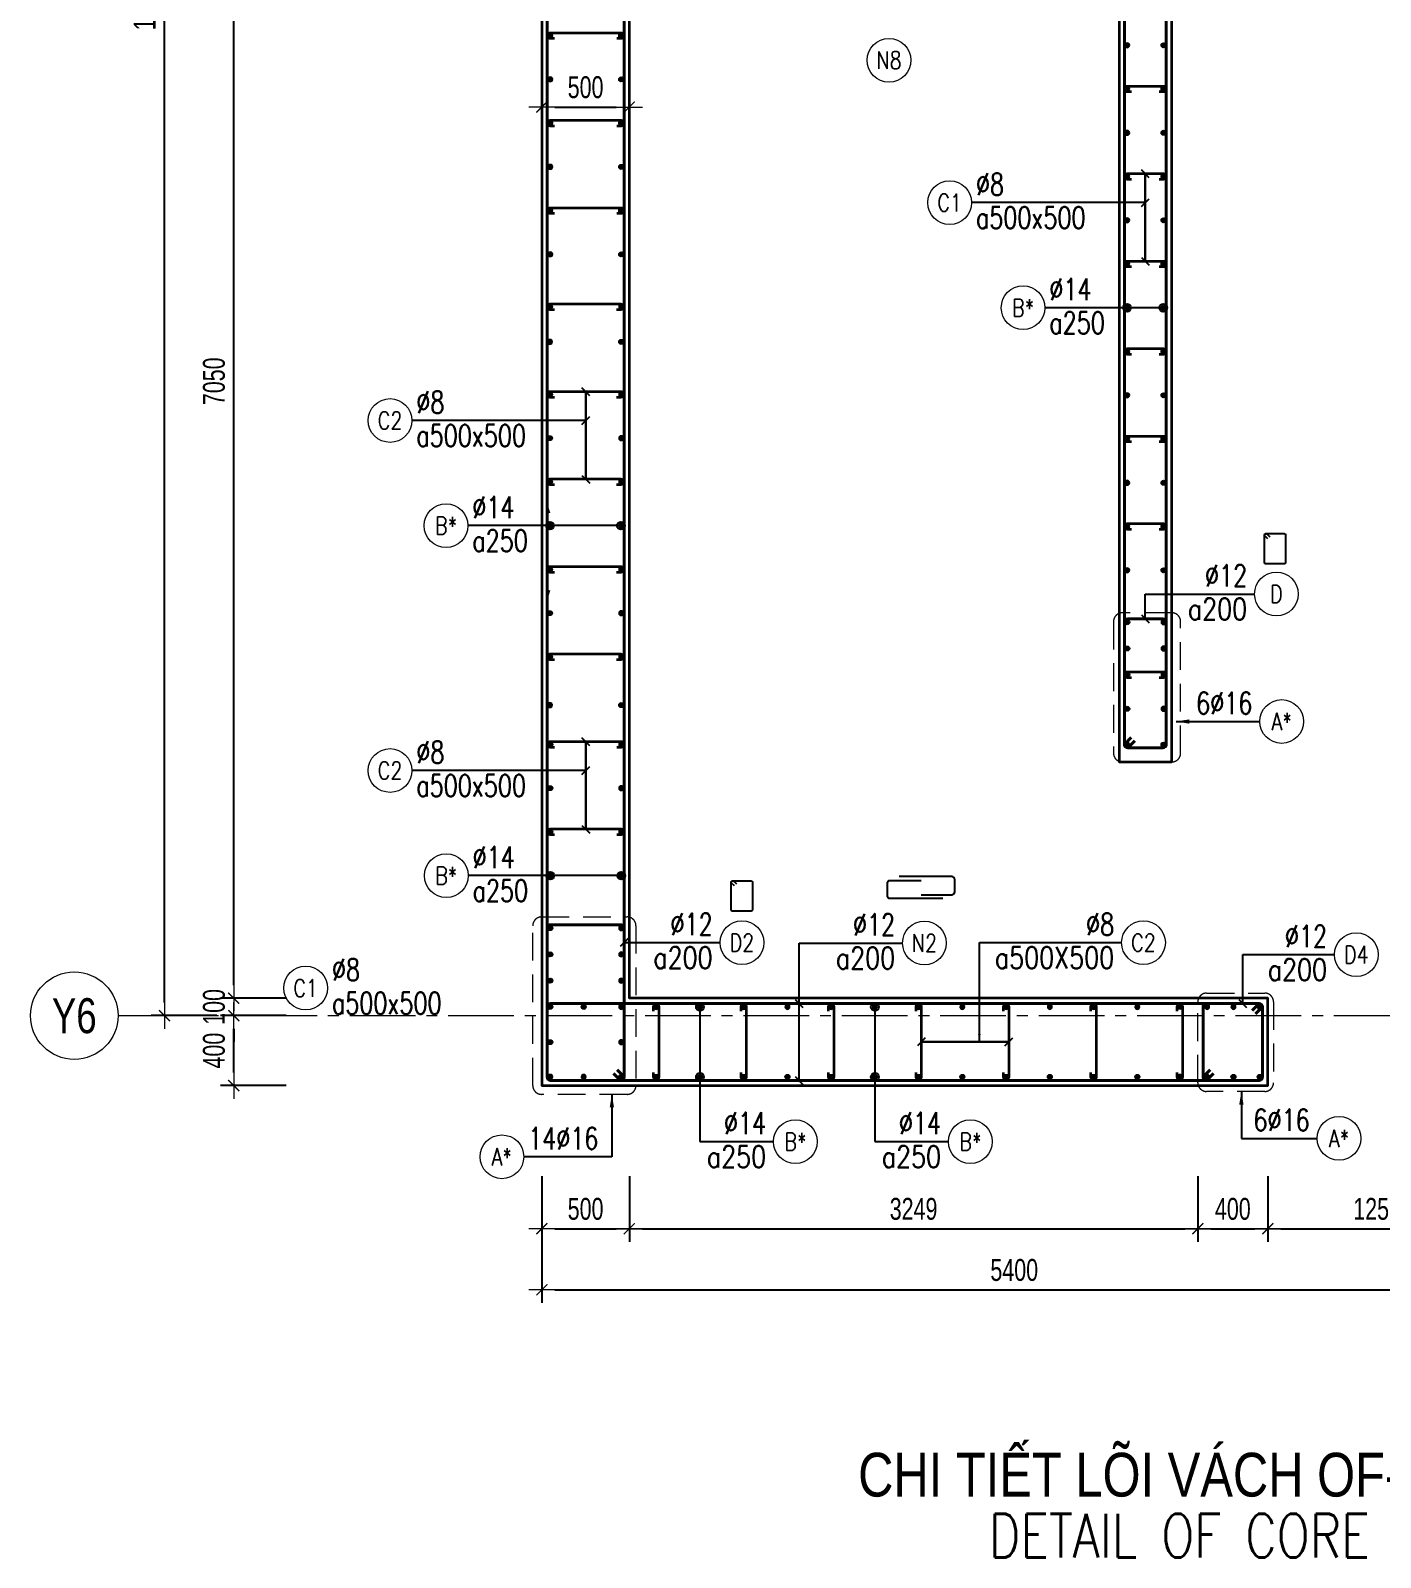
# Model space of a CAD drawing. Header units: millimetres. Extents: x 988833 to 1318015, y -9365 to 47591.
# Drawn here: x 1280808 to 1288524, y 29637 to 38362 of the extents above; entities that cross this region are included whole.
import ezdxf
from ezdxf.enums import TextEntityAlignment as Align

# ---------------------------------------------------------------- set-up
doc = ezdxf.new("R2010")
doc.units = ezdxf.units.MM
doc.header["$MEASUREMENT"] = 0
doc.linetypes.add('HIDDEN2', pattern=[4.7625, 3.175, -1.5875])
doc.linetypes.add('OF_Grid_1$0$CENTER2', pattern=[1.125, 0.75, -0.125, 0.125, -0.125])
doc.layers.get('0').update_dxf_attribs({"lineweight": 20})
doc.layers.get('Defpoints').update_dxf_attribs({"color": 151, "lineweight": 9})
for name, color, linetype, lineweight in [('KC-LEADER', 153, 'Continuous', 18), ('KC-THEP', 6, 'Continuous', 40), ('NDC_S_ANNO', 7, 'Continuous', 20), ('NDC_S_DIM', 1, 'Continuous', 15), ('NDC_S_ENG TITLE', 3, 'Continuous', 20), ('NDC_S_HIDDEN', 8, 'HIDDEN2', 13), ('NDC_S_LEADER', 1, 'Continuous', 15), ('NDC_S_REBAR', 4, 'Continuous', 35), ('NDC_S_STIRRUP', 4, 'Continuous', 40), ('NDC_S_TEXT SYMBOL', 7, 'Continuous', 20), ('NDC_S_VN TEXT', 7, 'Continuous', 20), ('NDC_S_VN TITLE', 6, 'Continuous', 35), ('NDC_S_WALL', 6, 'Continuous', 35), ('OF_Grid_1$0$NDC_S_AXIS', 5, 'OF_Grid_1$0$CENTER2', 13), ('OF_Grid_1$0$NDC_S_SYMBOL', 1, 'Continuous', 15), ('OF_Grid_1$0$NDC_S_TEXT SYMBOL', 7, 'Continuous', 20)]:
    doc.layers.add(name, color=color, linetype=linetype, lineweight=lineweight)
doc.layers.add('Leader', color=6, linetype='Continuous')
doc.layers.add('Ligature', color=1, linetype='Continuous')
doc.styles.add('NDC_ANNO', font='', dxfattribs={"width": 0.8})
doc.styles.add('NDC_DIM', font='', dxfattribs={"width": 0.75})
doc.styles.add('NDC_EN TXT', font='romans.shx', dxfattribs={"width": 0.8})
doc.styles.add('NDC_VIE TXT', font='arial.ttf', dxfattribs={"width": 0.8})
doc.styles.add('OF_Grid_1$0$NDC_ANNO', font='', dxfattribs={"width": 0.8})
doc.styles.get('NDC_ANNO').set_extended_font_data('Dotum')
doc.styles.get('NDC_DIM').set_extended_font_data('Dotum')
doc.styles.get('OF_Grid_1$0$NDC_ANNO').set_extended_font_data('Dotum')
doc.dimstyles.new('NDC_dim_30', dxfattribs={"dimscale": 30, "dimtxt": 2.5, "dimasz": 1.5, "dimexe": 1.5, "dimexo": 2.5, "dimgap": 1, "dimtad": 1, "dimdec": 0, "dimzin": 0, "dimdsep": 46, "dimtxsty": 'NDC_DIM', "dimblk": 'DIMMARK', "dimcen": 0.09, "dimdle": 1.2, "dimclrd": 1, "dimclre": 1, "dimclrt": 3, "dimadec": 0, "dimazin": 0, "dimtfac": 1, "dimtdec": 0, "dimtix": 1, "dimtofl": 0, "dimtmove": 0, "dimatfit": 3, "dimfxl": 6, "dimfxlon": 1, "dimtolj": 1, "dimtzin": 0, "dimarcsym": 0})
doc.dimstyles.new('NDC_dim_50', dxfattribs={"dimscale": 50, "dimtxt": 2.5, "dimasz": 1.5, "dimexe": 1.5, "dimexo": 2.5, "dimgap": 1, "dimtad": 1, "dimdec": 0, "dimzin": 0, "dimdsep": 46, "dimtxsty": 'NDC_DIM', "dimblk": 'DIMMARK', "dimcen": 0.09, "dimdle": 1.2, "dimclrd": 1, "dimclre": 1, "dimclrt": 3, "dimadec": 0, "dimazin": 0, "dimtfac": 1, "dimtdec": 0, "dimtix": 1, "dimtofl": 0, "dimtmove": 0, "dimatfit": 3, "dimfxl": 6, "dimfxlon": 1, "dimtolj": 1, "dimtzin": 0, "dimarcsym": 0})

# ---------------------------------------------------------------- blocks, each defined once
blk = doc.blocks.new('Drawing name_symbol')
at = {"layer": 'NDC_S_ENG TITLE', "style": 'NDC_EN TXT', "width": 0.8}
blk.add_attdef('SECTDET1', text='', height=5, dxfattribs=at).set_placement((0, 1.01), align=Align.CENTER)
at = {"layer": 'NDC_S_TEXT SYMBOL', "lineweight": 25, "style": 'NDC_ANNO', "width": 0.8}
blk.add_attdef('SSCALE', text='', height=2.5, dxfattribs=at).set_placement((0, -4), align=Align.CENTER)
at = {"layer": 'NDC_S_VN TITLE', "style": 'NDC_VIE TXT', "width": 0.8}
blk.add_attdef('SECTDET2', text='', height=5, dxfattribs=at).set_placement((0, 7.97), align=Align.CENTER)
blk = doc.blocks.new('THEP')
at = {"layer": 'KC-LEADER', "color": 6}
blk.add_circle((0, 0), 14, dxfattribs=at)
at = {"layer": 'KC-THEP'}
for p, q in [((-14, 0), (14, 0)), ((9.9, 9.9), (-9.9, -9.9)), ((-9.9, 9.9), (9.9, -9.9)), ((0, 14), (0, -14))]:
    blk.add_line(p, q, dxfattribs=at)
blk = doc.blocks.new('DIMMARK')
at = {"layer": 'NDC_S_DIM', "color": 1}
blk.add_line((-1.5, 0), (1, 0), dxfattribs=at)
at = {"layer": 'NDC_S_DIM', "color": 2, "const_width": 0.1}
blk.add_lwpolyline([(-0.42, -0.42), (0.42, 0.42)], dxfattribs=at)
blk = doc.blocks.new('*U9')
blk.add_circle((2.5, 0), 2.5)
at = {"layer": 'NDC_S_VN TEXT', "color": 3, "style": 'NDC_EN TXT', "width": 0.75}
blk.add_attdef('DK2', text='', height=2.5, dxfattribs=at).set_placement((-0.85, 0.85), align=Align.RIGHT)
at = {"layer": 'NDC_S_VN TEXT', "color": 7, "style": 'NDC_EN TXT', "width": 0.8}
blk.add_attdef('SH3', text='', height=2, dxfattribs=at).set_placement((2.5, 0), align=Align.MIDDLE)
blk = doc.blocks.new('*U10')
blk.add_circle((2.5, 0), 2.5)
at = {"layer": 'NDC_S_VN TEXT', "color": 3, "style": 'NDC_EN TXT'}
for tag, width, p in [('DK2', 0.75, (-0.85, 0.85)), ('KC2', 0.8, (-0.85, -2.97))]:
    blk.add_attdef(tag, text='', height=2.5, dxfattribs=dict(at, width=width)).set_placement(p, align=Align.RIGHT)
at = {"layer": 'NDC_S_VN TEXT', "color": 7, "style": 'NDC_EN TXT', "width": 0.8}
blk.add_attdef('SH3', text='', height=2, dxfattribs=at).set_placement((2.5, 0), align=Align.MIDDLE)
blk = doc.blocks.new('*U13')
blk.add_circle((-2.5, 0), 2.5)
at = {"layer": 'NDC_S_VN TEXT', "color": 3, "style": 'NDC_EN TXT', "width": 0.75}
blk.add_attdef('DK1', (0.5, 0.85), '', height=2.5, dxfattribs=at)
at = {"layer": 'NDC_S_VN TEXT', "color": 7, "style": 'NDC_EN TXT', "width": 0.8}
blk.add_attdef('SH2', text='', height=2, dxfattribs=at).set_placement((-2.5, 0), align=Align.MIDDLE)
blk = doc.blocks.new('*U12')
blk.add_circle((-2.5, 0), 2.5)
at = {"layer": 'NDC_S_VN TEXT', "color": 3, "style": 'NDC_EN TXT', "width": 0.75}
for tag, p in [('DK1', (0.5, 0.85)), ('KC1', (0.5, -2.97))]:
    blk.add_attdef(tag, p, '', height=2.5, dxfattribs=at)
at = {"layer": 'NDC_S_VN TEXT', "color": 7, "style": 'NDC_EN TXT', "width": 0.8}
blk.add_attdef('SH2', text='', height=2, dxfattribs=at).set_placement((-2.5, 0), align=Align.MIDDLE)
blk = doc.blocks.new('A$C72321851')
at = {"layer": 'Ligature'}
for points in [[(-60.9, -129.3), (-60.9, 170.9, -0.414214), (-43.3, 188.5), (25.8, 188.5, -0.414214), (43.4, 170.9), (43.4, -4.3)], [(-39.7, -4.3), (-39.7, -179.5, 0.414214), (-22.1, -197.1), (47, -197.1, 0.414214), (64.6, -179.5), (64.6, 120.7)]]:
    blk.add_lwpolyline(points, format="xyb", dxfattribs=at)
blk = doc.blocks.new('*U11')
blk.add_circle((-2.5, 0), 2.5)
at = {"layer": 'NDC_S_VN TEXT', "color": 3, "style": 'NDC_EN TXT', "width": 0.75}
for tag, p in [('DK1', (0.5, 0.85)), ('KC1', (0.5, -2.97))]:
    blk.add_attdef(tag, p, '', height=2.5, dxfattribs=at)
at = {"layer": 'NDC_S_VN TEXT', "color": 7, "style": 'NDC_EN TXT', "width": 0.8}
blk.add_attdef('SH2', text='', height=2, dxfattribs=at).set_placement((-2.5, 0), align=Align.MIDDLE)
blk = doc.blocks.new('*D1196')
at = {"layer": 'Defpoints', "color": 0, "transparency": 16777216}
for p in [(1284230.9, 37925), (1283730.9, 37733.5), (1284230.9, 37733.5)]:
    blk.add_point(p, dxfattribs=at)
at = {"layer": 'NDC_S_DIM', "color": 1, "lineweight": -2, "transparency": 16777216}
for p, q in [((1283730.9, 37858.5), (1283730.9, 38000)), ((1284230.9, 37858.5), (1284230.9, 38000)), ((1283805.9, 37925), (1284155.9, 37925))]:
    blk.add_line(p, q, dxfattribs=at)
at = {"layer": 'NDC_S_DIM', "color": 1, "lineweight": -2, "transparency": 16777216, "xscale": 75, "yscale": 75, "zscale": 75, "rotation": 180}
blk.add_blockref('DIMMARK', (1283730.9, 37925), dxfattribs=at)
at = {"layer": 'NDC_S_DIM', "color": 1, "lineweight": -2, "transparency": 16777216, "xscale": 75, "yscale": 75, "zscale": 75}
blk.add_blockref('DIMMARK', (1284230.9, 37925), dxfattribs=at)
at = {"layer": 'NDC_S_DIM', "color": 3, "transparency": 16777216, "insert": (1283980.9, 38037.6), "char_height": 125, "attachment_point": 5, "style": 'NDC_DIM'}
blk.add_mtext('\\A1;500', dxfattribs=at)
blk = doc.blocks.new('*D1231')
at = {"layer": 'Defpoints', "color": 0, "transparency": 16777216}
for p in [(1284230.9, 33544.2), (1283730.9, 33344.2), (1284230.9, 31515.5)]:
    blk.add_point(p, dxfattribs=at)
at = {"layer": 'NDC_S_DIM', "color": 1, "lineweight": -2, "transparency": 16777216}
for p, q in [((1283730.9, 31815.5), (1283730.9, 31440.5)), ((1284230.9, 31815.5), (1284230.9, 31440.5)), ((1283805.9, 31515.5), (1284155.9, 31515.5))]:
    blk.add_line(p, q, dxfattribs=at)
at = {"layer": 'NDC_S_DIM', "color": 1, "lineweight": -2, "transparency": 16777216, "xscale": 75, "yscale": 75, "zscale": 75, "rotation": 180}
blk.add_blockref('DIMMARK', (1283730.9, 31515.5), dxfattribs=at)
at = {"layer": 'NDC_S_DIM', "color": 1, "lineweight": -2, "transparency": 16777216, "xscale": 75, "yscale": 75, "zscale": 75}
blk.add_blockref('DIMMARK', (1284230.9, 31515.5), dxfattribs=at)
at = {"layer": 'NDC_S_DIM', "color": 3, "transparency": 16777216, "insert": (1283980.9, 31628.1), "char_height": 125, "attachment_point": 5, "style": 'NDC_DIM'}
blk.add_mtext('\\A1;500', dxfattribs=at)
blk = doc.blocks.new('*D1232')
at = {"layer": 'Defpoints', "color": 0, "transparency": 16777216}
for p in [(1283730.9, 32332.9), (1289130.9, 32332.9), (1289130.9, 31166.3)]:
    blk.add_point(p, dxfattribs=at)
at = {"layer": 'NDC_S_DIM', "color": 1, "lineweight": -2, "transparency": 16777216}
for p, q in [((1283730.9, 31466.3), (1283730.9, 31091.3)), ((1289130.9, 31466.3), (1289130.9, 31091.3)), ((1283805.9, 31166.3), (1289055.9, 31166.3))]:
    blk.add_line(p, q, dxfattribs=at)
at = {"layer": 'NDC_S_DIM', "color": 1, "lineweight": -2, "transparency": 16777216, "xscale": 75, "yscale": 75, "zscale": 75, "rotation": 180}
blk.add_blockref('DIMMARK', (1283730.9, 31166.3), dxfattribs=at)
at = {"layer": 'NDC_S_DIM', "color": 1, "lineweight": -2, "transparency": 16777216, "xscale": 75, "yscale": 75, "zscale": 75}
blk.add_blockref('DIMMARK', (1289130.9, 31166.3), dxfattribs=at)
at = {"layer": 'NDC_S_DIM', "color": 3, "transparency": 16777216, "insert": (1286430.9, 31278.9), "char_height": 125, "attachment_point": 5, "style": 'NDC_DIM'}
blk.add_mtext('\\A1;5400', dxfattribs=at)
blk = doc.blocks.new('*D1233')
at = {"layer": 'Defpoints', "color": 0, "ltscale": 200, "transparency": 16777216}
for p in [(1284230.9, 33544.2), (1287480.1, 32426.9), (1287480.1, 31515.5)]:
    blk.add_point(p, dxfattribs=at)
at = {"layer": 'NDC_S_DIM', "color": 1, "lineweight": -2, "ltscale": 200, "transparency": 16777216}
for p, q in [((1284230.9, 31815.5), (1284230.9, 31440.5)), ((1287480.1, 31815.5), (1287480.1, 31440.5)), ((1284305.9, 31515.5), (1287405.1, 31515.5))]:
    blk.add_line(p, q, dxfattribs=at)
at = {"layer": 'NDC_S_DIM', "color": 1, "lineweight": -2, "ltscale": 200, "transparency": 16777216, "xscale": 75, "yscale": 75, "zscale": 75, "rotation": 180}
blk.add_blockref('DIMMARK', (1284230.9, 31515.5), dxfattribs=at)
at = {"layer": 'NDC_S_DIM', "color": 1, "lineweight": -2, "ltscale": 200, "transparency": 16777216, "xscale": 75, "yscale": 75, "zscale": 75}
blk.add_blockref('DIMMARK', (1287480.1, 31515.5), dxfattribs=at)
at = {"layer": 'NDC_S_DIM', "color": 3, "ltscale": 200, "transparency": 16777216, "insert": (1285855.5, 31628.1), "char_height": 125, "attachment_point": 5, "style": 'NDC_DIM'}
blk.add_mtext('\\A1;3249', dxfattribs=at)
blk = doc.blocks.new('*D1234')
at = {"layer": 'Defpoints', "color": 0, "ltscale": 200, "transparency": 16777216}
for p in [(1287480.1, 32426.9), (1287880.1, 32332.9), (1287880.1, 31515.5)]:
    blk.add_point(p, dxfattribs=at)
at = {"layer": 'NDC_S_DIM', "color": 1, "lineweight": -2, "ltscale": 200, "transparency": 16777216}
for p, q in [((1287480.1, 31815.5), (1287480.1, 31440.5)), ((1287880.1, 31815.5), (1287880.1, 31440.5)), ((1287555.1, 31515.5), (1287805.1, 31515.5))]:
    blk.add_line(p, q, dxfattribs=at)
at = {"layer": 'NDC_S_DIM', "color": 1, "lineweight": -2, "ltscale": 200, "transparency": 16777216, "xscale": 75, "yscale": 75, "zscale": 75, "rotation": 180}
blk.add_blockref('DIMMARK', (1287480.1, 31515.5), dxfattribs=at)
at = {"layer": 'NDC_S_DIM', "color": 1, "lineweight": -2, "ltscale": 200, "transparency": 16777216, "xscale": 75, "yscale": 75, "zscale": 75}
blk.add_blockref('DIMMARK', (1287880.1, 31515.5), dxfattribs=at)
at = {"layer": 'NDC_S_DIM', "color": 3, "ltscale": 200, "transparency": 16777216, "insert": (1287680.1, 31628.1), "char_height": 125, "attachment_point": 5, "style": 'NDC_DIM'}
blk.add_mtext('\\A1;400', dxfattribs=at)
blk = doc.blocks.new('*D1235')
at = {"layer": 'Defpoints', "color": 0, "ltscale": 200, "transparency": 16777216}
for p in [(1287880.1, 32332.9), (1289129.9, 32332.9), (1289129.9, 31515.5)]:
    blk.add_point(p, dxfattribs=at)
at = {"layer": 'NDC_S_DIM', "color": 1, "lineweight": -2, "ltscale": 200, "transparency": 16777216}
for p, q in [((1287880.1, 31815.5), (1287880.1, 31440.5)), ((1289129.9, 31815.5), (1289129.9, 31440.5)), ((1287955.1, 31515.5), (1289054.9, 31515.5))]:
    blk.add_line(p, q, dxfattribs=at)
at = {"layer": 'NDC_S_DIM', "color": 1, "lineweight": -2, "ltscale": 200, "transparency": 16777216, "xscale": 75, "yscale": 75, "zscale": 75, "rotation": 180}
blk.add_blockref('DIMMARK', (1287880.1, 31515.5), dxfattribs=at)
at = {"layer": 'NDC_S_DIM', "color": 1, "lineweight": -2, "ltscale": 200, "transparency": 16777216, "xscale": 75, "yscale": 75, "zscale": 75}
blk.add_blockref('DIMMARK', (1289129.9, 31515.5), dxfattribs=at)
at = {"layer": 'NDC_S_DIM', "color": 3, "ltscale": 200, "transparency": 16777216, "insert": (1288505, 31628.1), "char_height": 125, "attachment_point": 5, "style": 'NDC_DIM'}
blk.add_mtext('\\A1;1250', dxfattribs=at)
blk = doc.blocks.new('*U55')
at = {"layer": 'OF_Grid_1$0$NDC_S_SYMBOL'}
blk.add_line((5, 0), (9, 0), dxfattribs=at)
blk.add_circle((0, 0), 5, dxfattribs=at)
at = {"layer": 'OF_Grid_1$0$NDC_S_TEXT SYMBOL', "color": 7, "style": 'OF_Grid_1$0$NDC_ANNO', "width": 0.8}
blk.add_attdef('GRID', text='', height=4, rotation=270, dxfattribs=at).set_placement((0, 0), align=Align.MIDDLE)
blk = doc.blocks.new('*D1207')
at = {"layer": 'Defpoints', "color": 0, "ltscale": 200, "transparency": 16777216}
for p in [(1281573.6, 44332.9), (1283974.4, 44332.9), (1283974.5, 32733.2)]:
    blk.add_point(p, dxfattribs=at)
at = {"layer": 'NDC_S_DIM', "color": 1, "lineweight": -2, "ltscale": 200, "transparency": 16777216}
for p, q in [((1281873.6, 44332.9), (1281498.6, 44332.9)), ((1281573.6, 32808.2), (1281573.6, 44257.9)), ((1281873.6, 32733.2), (1281498.6, 32733.2))]:
    blk.add_line(p, q, dxfattribs=at)
at = {"layer": 'NDC_S_DIM', "color": 1, "lineweight": -2, "ltscale": 200, "transparency": 16777216, "xscale": 75, "yscale": 75, "zscale": 75}
for p, rotation in [((1281573.6, 44332.9), 90), ((1281573.6, 32733.2), 270)]:
    blk.add_blockref('DIMMARK', p, dxfattribs=dict(at, rotation=rotation))
at = {"layer": 'NDC_S_DIM', "color": 3, "ltscale": 200, "transparency": 16777216, "insert": (1281461, 38533.1), "char_height": 125, "attachment_point": 5, "rotation": 90, "style": 'NDC_DIM'}
blk.add_mtext('\\A1;11600', dxfattribs=at)
blk = doc.blocks.new('*D1239')
at = {"layer": 'Defpoints', "color": 0, "ltscale": 200, "transparency": 16777216}
for p in [(1281969.8, 32732.9), (1283730.9, 32732.9), (1283728.9, 32333.3)]:
    blk.add_point(p, dxfattribs=at)
at = {"layer": 'NDC_S_DIM', "color": 1, "lineweight": -2, "ltscale": 200, "transparency": 16777216}
for p, q in [((1282269.8, 32732.9), (1281894.8, 32732.9)), ((1281969.8, 32408.3), (1281969.8, 32657.9)), ((1282269.8, 32333.3), (1281894.8, 32333.3))]:
    blk.add_line(p, q, dxfattribs=at)
at = {"layer": 'NDC_S_DIM', "color": 1, "lineweight": -2, "ltscale": 200, "transparency": 16777216, "xscale": 75, "yscale": 75, "zscale": 75}
for p, rotation in [((1281969.8, 32732.9), 90), ((1281969.8, 32333.3), 270)]:
    blk.add_blockref('DIMMARK', p, dxfattribs=dict(at, rotation=rotation))
at = {"layer": 'NDC_S_DIM', "color": 3, "ltscale": 200, "transparency": 16777216, "insert": (1281857.2, 32533.1), "char_height": 125, "attachment_point": 5, "rotation": 90, "style": 'NDC_DIM'}
blk.add_mtext('\\A1;400', dxfattribs=at)
blk = doc.blocks.new('*D1240')
at = {"layer": 'Defpoints', "color": 0, "ltscale": 200, "transparency": 16777216}
for p in [(1281969.8, 39882.9), (1284230.9, 39882.9), (1284230.9, 32832.9)]:
    blk.add_point(p, dxfattribs=at)
at = {"layer": 'NDC_S_DIM', "color": 1, "lineweight": -2, "ltscale": 200, "transparency": 16777216}
for p, q in [((1282269.8, 39882.9), (1281894.8, 39882.9)), ((1281969.8, 32907.9), (1281969.8, 39807.9)), ((1282269.8, 32832.9), (1281894.8, 32832.9))]:
    blk.add_line(p, q, dxfattribs=at)
at = {"layer": 'NDC_S_DIM', "color": 1, "lineweight": -2, "ltscale": 200, "transparency": 16777216, "xscale": 75, "yscale": 75, "zscale": 75}
for p, rotation in [((1281969.8, 39882.9), 90), ((1281969.8, 32832.9), 270)]:
    blk.add_blockref('DIMMARK', p, dxfattribs=dict(at, rotation=rotation))
at = {"layer": 'NDC_S_DIM', "color": 3, "ltscale": 200, "transparency": 16777216, "insert": (1281857.2, 36357.9), "char_height": 125, "attachment_point": 5, "rotation": 90, "style": 'NDC_DIM'}
blk.add_mtext('\\A1;7050', dxfattribs=at)
blk = doc.blocks.new('*D1245')
at = {"layer": 'Defpoints', "color": 0, "ltscale": 200, "transparency": 16777216}
for p in [(1284230.9, 32832.9), (1281969.8, 32732.9), (1284268.9, 32732.9)]:
    blk.add_point(p, dxfattribs=at)
at = {"layer": 'NDC_S_DIM', "color": 1, "lineweight": -2, "ltscale": 200, "transparency": 16777216}
for p, q in [((1281969.8, 32907.9), (1281969.8, 32982.9)), ((1282269.8, 32832.9), (1281894.8, 32832.9)), ((1282269.8, 32732.9), (1281894.8, 32732.9)), ((1281969.8, 32657.9), (1281969.8, 32582.9))]:
    blk.add_line(p, q, dxfattribs=at)
at = {"layer": 'NDC_S_DIM', "color": 1, "lineweight": -2, "ltscale": 200, "transparency": 16777216, "xscale": 75, "yscale": 75, "zscale": 75}
for p, rotation in [((1281969.8, 32832.9), 270), ((1281969.8, 32732.9), 90)]:
    blk.add_blockref('DIMMARK', p, dxfattribs=dict(at, rotation=rotation))
at = {"layer": 'NDC_S_DIM', "color": 3, "ltscale": 200, "transparency": 16777216, "insert": (1281857.2, 32782.9), "char_height": 125, "attachment_point": 5, "rotation": 90, "style": 'NDC_DIM'}
blk.add_mtext('\\A1;100', dxfattribs=at)

msp = doc.modelspace()

# ---------------------------------------------------------------- linework, layer by layer
msp.add_circle((1285715.1, 38192.4), 125)
at = {"layer": 'Ligature'}
for points in [[(1287879.5, 35457.8), (1287863.6, 35473.8, -0.668179), (1287869.4, 35487.7), (1287974, 35487.7, -0.414214), (1287982.1, 35479.6), (1287982.1, 35322.5, -0.414214), (1287974, 35314.3), (1287869.4, 35314.3, -0.414214), (1287861.2, 35322.5), (1287861.2, 35479.6, -0.668179), (1287875.1, 35485.3), (1287891.1, 35469.4)], [(1284831.7, 33473.8), (1284815.7, 33489.8, -0.668179), (1284821.5, 33503.7), (1284926.1, 33503.7, -0.414214), (1284934.3, 33495.5), (1284934.3, 33338.4, -0.414214), (1284926.1, 33330.3), (1284821.5, 33330.3, -0.414214), (1284813.3, 33338.4), (1284813.3, 33495.5, -0.668179), (1284827.2, 33501.3), (1284843.2, 33485.3)]]:
    msp.add_lwpolyline(points, format="xyb", dxfattribs=at)
at = {"layer": 'NDC_S_HIDDEN', "ltscale": 50}
for points in [[(1287048.3, 34182.9), (1287331.8, 34182.9, 0.414214), (1287381.8, 34232.9), (1287381.8, 34984.7, 0.414214), (1287331.8, 35034.7), (1287048.3, 35034.7, 0.414214), (1286998.3, 34984.7), (1286998.3, 34232.9, 0.414214)], [(1283728.9, 33296.9), (1284218.9, 33296.9, -0.414214), (1284268.9, 33246.9), (1284268.9, 32333.3, -0.414214), (1284218.9, 32283.3), (1283728.9, 32283.3, -0.414214), (1283678.9, 32333.3), (1283678.9, 33246.9, -0.414214)], [(1287530.1, 32861.5), (1287863, 32861.5, -0.414214), (1287913, 32811.5), (1287913, 32349.8, -0.414214), (1287863, 32299.8), (1287530.1, 32299.8, -0.414214), (1287480.1, 32349.8), (1287480.1, 32811.5, -0.414214)]]:
    msp.add_lwpolyline(points, format="xyb", close=True, dxfattribs=at)
at = {"layer": 'NDC_S_REBAR'}
for points in [[(1284159.5, 38317.9), (1284184.5, 38317.9, 1), (1284184.5, 38347.9), (1283779, 38347.9, 1), (1283779, 38317.9), (1283804, 38317.9)], [(1287258.7, 38013), (1287283.7, 38013, 1), (1287283.7, 38043), (1287076.6, 38043, 1), (1287076.6, 38013), (1287101.6, 38013)], [(1284159.5, 37817.9), (1284184.5, 37817.9, 1), (1284184.5, 37847.9), (1283779, 37847.9, 1), (1283779, 37817.9), (1283804, 37817.9)], [(1287258.7, 37513), (1287283.7, 37513, 1), (1287283.7, 37543), (1287076.6, 37543, 1), (1287076.6, 37513), (1287101.6, 37513)], [(1284159.5, 37317.9), (1284184.5, 37317.9, 1), (1284184.5, 37347.9), (1283779, 37347.9, 1), (1283779, 37317.9), (1283804, 37317.9)], [(1287258.7, 37013), (1287283.7, 37013, 1), (1287283.7, 37043), (1287076.6, 37043, 1), (1287076.6, 37013), (1287101.6, 37013)], [(1284157.9, 36767.9), (1284182.9, 36767.9, 1), (1284182.9, 36797.9), (1283777.4, 36797.9, 1), (1283777.4, 36767.9), (1283802.4, 36767.9)], [(1287258.7, 36513), (1287283.7, 36513, 1), (1287283.7, 36543), (1287076.6, 36543, 1), (1287076.6, 36513), (1287101.6, 36513)], [(1284157.9, 36267.9), (1284182.9, 36267.9, 1), (1284182.9, 36297.9), (1283777.4, 36297.9, 1), (1283777.4, 36267.9), (1283802.4, 36267.9)], [(1287258.7, 36013), (1287283.7, 36013, 1), (1287283.7, 36043), (1287076.6, 36043, 1), (1287076.6, 36013), (1287101.6, 36013)], [(1284157.9, 35767.9), (1284182.9, 35767.9, 1), (1284182.9, 35797.9), (1283777.4, 35797.9, 1), (1283777.4, 35767.9), (1283802.4, 35767.9)], [(1287258.7, 35513), (1287283.7, 35513, 1), (1287283.7, 35543), (1287076.6, 35543, 1), (1287076.6, 35513), (1287101.6, 35513)], [(1284157.9, 35267.9), (1284182.9, 35267.9, 1), (1284182.9, 35297.9), (1283777.4, 35297.9, 1), (1283777.4, 35267.9), (1283802.4, 35267.9)], [(1284157.9, 34767.9), (1284182.9, 34767.9, 1), (1284182.9, 34797.9), (1283777.4, 34797.9, 1), (1283777.4, 34767.9), (1283802.4, 34767.9)], [(1287258.7, 34666.1), (1287283.7, 34666.1, 1), (1287283.7, 34696.1), (1287076.6, 34696.1, 1), (1287076.6, 34666.1), (1287101.6, 34666.1)], [(1284159.5, 34267.9), (1284184.5, 34267.9, 1), (1284184.5, 34297.9), (1283779, 34297.9, 1), (1283779, 34267.9), (1283804, 34267.9)], [(1284159.5, 33767.9), (1284184.5, 33767.9, 1), (1284184.5, 33797.9), (1283779, 33797.9, 1), (1283779, 33767.9), (1283804, 33767.9)], [(1284369.5, 32757.9), (1284369.5, 32782.9, -1), (1284399.5, 32782.9), (1284399.5, 32382.9, -1), (1284369.5, 32382.9), (1284369.5, 32407.9)], [(1284869.5, 32757.9), (1284869.5, 32782.9, -1), (1284899.5, 32782.9), (1284899.5, 32382.9, -1), (1284869.5, 32382.9), (1284869.5, 32407.9)], [(1285369.5, 32757.9), (1285369.5, 32782.9, -1), (1285399.5, 32782.9), (1285399.5, 32382.9, -1), (1285369.5, 32382.9), (1285369.5, 32407.9)], [(1285869.5, 32757.9), (1285869.5, 32782.9, -1), (1285899.5, 32782.9), (1285899.5, 32382.9, -1), (1285869.5, 32382.9), (1285869.5, 32407.9)], [(1286369.5, 32757.9), (1286369.5, 32782.9, -1), (1286399.5, 32782.9), (1286399.5, 32382.9, -1), (1286369.5, 32382.9), (1286369.5, 32407.9)], [(1286869.5, 32757.9), (1286869.5, 32782.9, -1), (1286899.5, 32782.9), (1286899.5, 32382.9, -1), (1286869.5, 32382.9), (1286869.5, 32407.9)], [(1287362.4, 32757.9), (1287362.4, 32782.9, -1), (1287392.4, 32782.9), (1287392.4, 32382.9, -1), (1287362.4, 32382.9), (1287362.4, 32407.9)]]:
    msp.add_lwpolyline(points, format="xyb", dxfattribs=at)
at = {"layer": 'NDC_S_STIRRUP'}
for points in [[(1283770.9, 35164.3), (1283760.9, 35134.3), (1283760.9, 44682.9, -0.414214), (1283780.9, 44702.9), (1284180.9, 44702.9, -0.414214), (1284200.9, 44682.9), (1284200.9, 41433.6), (1284200.9, 41433.6)], [(1287100.1, 34322.9), (1287060.1, 34282.9, 0.414214), (1287080.1, 34262.9), (1287280.1, 34262.9, 0.414214), (1287300.1, 34282.9), (1287300.1, 44682.9, 0.414214), (1287280.1, 44702.9), (1287080.1, 44702.9, 0.414214), (1287060.1, 44682.9), (1287060.1, 34282.9, 0.414214), (1287080.1, 34262.9), (1287120.1, 34302.9)], [(1284200.9, 41932.9), (1284200.9, 41932.9), (1284200.9, 32382.9, -0.414214), (1284180.9, 32362.9), (1283780.9, 32362.9, -0.414214), (1283760.9, 32382.9), (1283760.9, 35633.6), (1283770.9, 35603.6)], [(1287100.1, 34322.9), (1287060.1, 34282.9, 0.414214), (1287080.1, 34262.9), (1287280.1, 34262.9, 0.414214), (1287300.1, 34282.9), (1287300.1, 34980.4, 0.414214), (1287280.1, 35000.4), (1287080.1, 35000.4, 0.414214), (1287060.1, 34980.4), (1287060.1, 34282.9, 0.414214), (1287080.1, 34262.9), (1287120.1, 34302.9)], [(1284160.9, 32422.9), (1284200.9, 32382.9, -0.414214), (1284180.9, 32362.9), (1283780.9, 32362.9, -0.414214), (1283760.9, 32382.9), (1283760.9, 33232.8, -0.414214), (1283780.9, 33252.8), (1284180.9, 33252.8, -0.414214), (1284200.9, 33232.8), (1284200.9, 32382.9, -0.414214), (1284180.9, 32362.9), (1284140.9, 32402.9)], [(1287790.1, 32762.9), (1287830.1, 32802.9, -0.414214), (1287850.1, 32782.9), (1287850.1, 32382.9, -0.414214), (1287830.1, 32362.9), (1283780.9, 32362.9, -0.414214), (1283760.9, 32382.9), (1283760.9, 32782.9, -0.414214), (1283780.9, 32802.9), (1287830.1, 32802.9, -0.414214), (1287850.1, 32782.9), (1287810.1, 32742.9)], [(1287550.1, 32422.9), (1287510.1, 32382.9, 0.414214), (1287530.1, 32362.9), (1287830.1, 32362.9, 0.414214), (1287850.1, 32382.9), (1287850.1, 32782.9, 0.414214), (1287830.1, 32802.9), (1287530.1, 32802.9, 0.414214), (1287510.1, 32782.9), (1287510.1, 32382.9, 0.414214), (1287530.1, 32362.9), (1287570.1, 32402.9)]]:
    msp.add_lwpolyline(points, format="xyb", dxfattribs=at)
at = {"layer": 'NDC_S_WALL', "ltscale": 200}
for points in [[(1283730.9, 44732.9), (1283730.9, 32332.9), (1287880.9, 32332.9), (1287880.9, 32332.9), (1287880.9, 32832.9), (1287880.9, 32832.9), (1284230.9, 32832.9), (1284230.9, 39882.9)], [(1287030.9, 39882.9), (1287030.9, 34182.9), (1287030.9, 34182.9), (1287330.9, 34182.9), (1287330.9, 44232.9)]]:
    msp.add_lwpolyline(points, dxfattribs=at)
at = {"layer": 'OF_Grid_1$0$NDC_S_AXIS', "ltscale": 500}
msp.add_line((1281508.3, 32732.9), (1297659, 32732.9), dxfattribs=at)

# ---------------------------------------------------------------- block references
at = {"layer": 'KC-THEP', "xscale": -1}
for p, rotation in [((1283779, 38332.9), 350.3314355636192), ((1287076.6, 38278), 350.3314355636191), ((1283779, 38082.9), 350.3314355636192), ((1287076.6, 38028), 350.3314355636191), ((1283779, 37832.9), 350.3314355636192), ((1287076.6, 37778), 350.3314355636191), ((1283779, 37582.9), 350.3314355636192), ((1287076.6, 37528), 350.3314355636191), ((1283779, 37332.9), 350.3314355636192), ((1287076.6, 37278), 350.3314355636191), ((1283779, 37082.9), 350.3314355636192), ((1287076.6, 37028), 350.3314355636191), ((1284184.5, 36782.9), 170.331435563619), ((1287076.6, 36778), 350.3314355636191), ((1283777.4, 36582.9), 350.3314355636191), ((1287076.6, 36528), 350.3314355636191), ((1284184.5, 36282.9), 170.331435563619), ((1287076.6, 36278), 350.3314355636191), ((1284184.5, 36032.9), 170.331435563619), ((1287076.6, 36028), 350.3314355636191), ((1284184.5, 35782.9), 170.331435563619), ((1287076.6, 35778), 350.3314355636191), ((1284184.5, 35532.9), 170.331435563619), ((1287076.6, 35528), 350.3314355636191), ((1284184.5, 35282.9), 170.331435563619), ((1287076.6, 35278), 350.3314355636191), ((1284184.5, 35032.9), 170.331435563619), ((1287283.7, 34981.1), 170.331435563619), ((1287283.7, 34831.1), 170.331435563619), ((1284184.5, 34782.9), 170.331435563619), ((1287283.7, 34681.1), 170.331435563619), ((1283777.4, 34507.5), 350.3314355636191), ((1287283.7, 34486.5), 170.331435563619), ((1284184.5, 34282.9), 170.331435563619), ((1287076.6, 34281.1), 350.3314355636191), ((1284184.5, 34032.9), 170.331435563619), ((1284184.5, 33782.9), 170.331435563619), ((1284184.5, 33532.9), 170.331435563619), ((1284184.5, 33232.9), 170.331435563619), ((1284184.5, 33082.9), 170.331435563619), ((1284184.5, 32932.9), 170.331435563619), ((1284184.5, 32782.9), 170.331435563619), ((1284384.5, 32782.9), 170.331435563619), ((1284634.5, 32782.9), 170.331435563619), ((1284884.5, 32782.9), 170.331435563619), ((1285134.5, 32782.9), 170.331435563619), ((1285384.5, 32782.9), 170.331435563619), ((1285634.5, 32782.9), 170.331435563619), ((1285884.5, 32782.9), 170.331435563619), ((1286134.5, 32782.9), 170.331435563619), ((1286384.5, 32782.9), 170.331435563619), ((1286634.5, 32782.9), 170.331435563619), ((1286884.5, 32782.9), 170.331435563619), ((1287134.5, 32782.9), 170.331435563619), ((1287533.7, 32782.9), 170.331435563619), ((1287683.7, 32782.9), 170.331435563619), ((1287833.7, 32782.9), 170.331435563619), ((1284184.5, 32581.2), 170.331435563619), ((1283779, 32382.9), 350.3314355636191), ((1283970.2, 32382.9), 350.3314355636191), ((1287377.4, 32382.9), 350.3314355636191)]:
    msp.add_blockref('THEP', p, dxfattribs=dict(at, rotation=rotation))
at = {"layer": 'KC-THEP'}
for p, rotation in [((1284184.5, 38332.9), 9.668564436380926), ((1287283.7, 38278), 9.668564436380926), ((1284184.5, 38082.9), 9.668564436380926), ((1287283.7, 38028), 9.668564436380926), ((1284184.5, 37832.9), 9.668564436380926), ((1287283.7, 37778), 9.668564436380926), ((1284184.5, 37582.9), 9.668564436380926), ((1287283.7, 37528), 9.668564436380926), ((1284184.5, 37332.9), 9.668564436380926), ((1287283.7, 37278), 9.668564436380926), ((1284184.5, 37082.9), 9.668564436380926), ((1287283.7, 37028), 9.668564436380926), ((1283777.4, 36782.9), 189.6685644363809), ((1287283.7, 36778), 9.668564436380926), ((1284184.5, 36582.9), 9.668564436380926), ((1287283.7, 36528), 9.668564436380926), ((1283777.4, 36282.9), 189.6685644363809), ((1287283.7, 36278), 9.668564436380926), ((1283777.4, 36032.9), 189.6685644363809), ((1287283.7, 36028), 9.668564436380926), ((1283777.4, 35782.9), 189.6685644363809), ((1287283.7, 35778), 9.668564436380926), ((1283777.4, 35532.9), 189.6685644363809), ((1287283.7, 35528), 9.668564436380926), ((1283777.4, 35282.9), 189.6685644363809), ((1287283.7, 35278), 9.668564436380926), ((1283777.4, 35032.9), 189.6685644363809), ((1287076.6, 34981.1), 189.6685644363809), ((1287076.6, 34831.1), 189.6685644363809), ((1283777.4, 34782.9), 189.6685644363809), ((1287076.6, 34681.1), 189.6685644363809), ((1284184.5, 34507.5), 9.668564436380926), ((1287076.6, 34486.5), 189.6685644363809), ((1283779, 34282.9), 189.6685644363809), ((1287283.7, 34281.1), 9.668564436380946), ((1283779, 34032.9), 189.6685644363809), ((1283779, 33782.9), 189.6685644363809), ((1283779, 33532.9), 189.6685644363809), ((1283779, 33232.9), 189.6685644363807), ((1283779, 33082.9), 189.6685644363809), ((1283779, 32932.9), 189.6685644363809), ((1283779, 32782.9), 189.6685644363809), ((1283970.2, 32782.9), 189.6685644363809), ((1287377.4, 32782.9), 189.6685644363809), ((1283779, 32581.2), 189.6685644363809), ((1284184.5, 32382.9), 9.668564436380946), ((1284384.5, 32382.9), 9.668564436380946), ((1284634.5, 32382.9), 9.668564436380946), ((1284884.5, 32382.9), 9.668564436380946), ((1285134.5, 32382.9), 9.668564436380946), ((1285384.5, 32382.9), 9.668564436380946), ((1285634.5, 32382.9), 9.668564436380946), ((1285884.5, 32382.9), 9.668564436380946), ((1286134.5, 32382.9), 9.668564436380946), ((1286384.5, 32382.9), 9.668564436380946), ((1286634.5, 32382.9), 9.668564436380946), ((1286884.5, 32382.9), 9.668564436380946), ((1287134.5, 32382.9), 9.668564436380946), ((1287533.7, 32382.9), 9.668564436380946), ((1287683.7, 32382.9), 9.668564436380946), ((1287833.7, 32382.9), 9.668564436380946)]:
    msp.add_blockref('THEP', p, dxfattribs=dict(at, rotation=rotation))
at = {"layer": 'Leader', "rotation": 89.99999999999997}
msp.add_blockref('A$C72321851', (1285894, 33462.7), dxfattribs=at)
at = {"layer": 'NDC_S_ANNO'}
ref = msp.add_blockref('Drawing name_symbol', (1289178.6, 29586.3), dxfattribs=dict(at, xscale=50, yscale=50, zscale=50))
ref.add_attrib('SECTDET1', 'DETAIL OF CORE WALL OF-CW6+CW1+CW2', dxfattribs={"layer": 'NDC_S_ENG TITLE', "height": 250, "style": 'NDC_EN TXT', "width": 0.8}).set_placement((1289178.6, 29636.9), align=Align.CENTER)
ref.add_attrib('SECTDET2', 'CHI TIẾT LÕI VÁCH OF-CW6+CW1+CW2 TẦNG 23F-35F', dxfattribs={"layer": 'NDC_S_VN TITLE', "height": 250, "style": 'NDC_VIE TXT', "width": 0.8}).set_placement((1289178.6, 29984.9), align=Align.CENTER)
at = {"layer": 'NDC_S_VN TEXT', "xscale": 50, "yscale": 50, "zscale": 50}
for name, p, values in [('*U12', (1286186.8, 37378.7), {'SH2': 'C1', 'DK1': '%%c8', 'KC1': 'a500x500'}), ('*U11', (1286606.5, 36778), {'SH2': 'B*', 'DK1': '%%C14', 'KC1': 'a250'}), ('*U12', (1282988.4, 36133.6), {'SH2': 'C2', 'DK1': '%%c8', 'KC1': 'a500x500'}), ('*U11', (1283308.5, 35532.9), {'SH2': 'B*', 'DK1': '%%C14', 'KC1': 'a250'}), ('*U10', (1287804.6, 35142.3), {'SH3': 'D', 'DK2': '%%C12', 'KC2': 'a200'}), ('*U9', (1287834.4, 34413.8), {'SH3': 'A*', 'DK2': '6%%C16'}), ('*U12', (1282988.4, 34133.6), {'SH2': 'C2', 'DK1': '%%c8', 'KC1': 'a500x500'}), ('*U11', (1283310, 33532.9), {'SH2': 'B*', 'DK1': '%%C14', 'KC1': 'a250'}), ('*U10', (1284749.4, 33150.4), {'SH3': 'D2', 'DK2': '%%C12', 'KC2': 'a200'}), ('*U10', (1285792.5, 33147.8), {'SH3': 'N2', 'DK2': '%%C12', 'KC2': 'a200'}), ('*U10', (1287044.5, 33150.3), {'SH3': 'C2', 'DK2': '%%c8', 'KC2': 'a500X500'}), ('*U10', (1288261.3, 33081.7), {'SH3': 'D4', 'DK2': '%%C12', 'KC2': 'a200'}), ('*U12', (1282506, 32890.4), {'SH2': 'C1', 'DK1': '%%c8', 'KC1': 'a500x500'}), ('*U9', (1288162.2, 32031.4), {'SH3': 'A*', 'DK2': '6%%C16'}), ('*U10', (1285055.1, 32013.2), {'SH3': 'B*', 'DK2': '%%C14', 'KC2': 'a250'}), ('*U10', (1286055.1, 32013.2), {'SH3': 'B*', 'DK2': '%%C14', 'KC2': 'a250'}), ('*U13', (1283627.5, 31926.4), {'SH2': 'A*', 'DK1': '14%%C16'})]:
    msp.add_blockref(name, p, dxfattribs=at).add_auto_attribs(values)
at = {"layer": 'OF_Grid_1$0$NDC_S_AXIS'}
ref = msp.add_blockref('*U55', (1281058.3, 32732.9), dxfattribs=dict(at, xscale=50, yscale=50, zscale=50))
ref.add_attrib('GRID', 'Y6', dxfattribs={"layer": 'OF_Grid_1$0$NDC_S_TEXT SYMBOL', "color": 7, "height": 200, "style": 'OF_Grid_1$0$NDC_ANNO', "width": 0.8}).set_placement((1281058.3, 32732.9), align=Align.MIDDLE)

# ---------------------------------------------------------------- texts
at = {"layer": 'NDC_S_VN TEXT', "color": 7, "style": 'NDC_EN TXT', "width": 0.8}
msp.add_attdef('N8', text='3', height=100, dxfattribs=at).set_placement((1285715.1, 38192.4), align=Align.MIDDLE)

# ---------------------------------------------------------------- dimensions: what is measured, and where the dimension line sits
at = {"layer": 'NDC_S_DIM', "ltscale": 200}
for base, p1, p2, picture, middle in [((1281573.6, 44332.9), (1283974.5, 32733.2), (1283974.4, 44332.9), '*D1207', (1281461, 38533.1)), ((1281969.8, 39882.9), (1284230.9, 32832.9), (1284230.9, 39882.9), '*D1240', (1281857.2, 36357.9)), ((1281969.8, 32732.9), (1284230.9, 32832.9), (1284268.9, 32732.9), '*D1245', (1281857.2, 32782.9)), ((1281969.8, 32732.9), (1283728.9, 32333.3), (1283730.9, 32732.9), '*D1239', (1281857.2, 32533.1))]:
    dim = msp.add_linear_dim(base=base, p1=p1, p2=p2, angle=90, dimstyle='NDC_dim_50', override={"dimtmove": 1}, dxfattribs=at)
    dim.commit()
    dim.dimension.update_dxf_attribs({"geometry": picture, "text_midpoint": middle})
at = {"layer": 'NDC_S_DIM'}
for base, p1, p2, picture, middle in [((1284230.9, 37925), (1283730.9, 37733.5), (1284230.9, 37733.5), '*D1196', (1283980.9, 38037.6)), ((1284230.9, 31515.5), (1283730.9, 33344.2), (1284230.9, 33544.2), '*D1231', (1283980.9, 31628.1)), ((1289130.9, 31166.3), (1283730.9, 32332.9), (1289130.9, 32332.9), '*D1232', (1286430.9, 31278.9))]:
    dim = msp.add_linear_dim(base=base, p1=p1, p2=p2, dimstyle='NDC_dim_50', override={"dimtmove": 1}, dxfattribs=at)
    dim.commit()
    dim.dimension.update_dxf_attribs({"geometry": picture, "text_midpoint": middle})
at = {"layer": 'NDC_S_DIM', "ltscale": 200}
for base, p1, p2, picture, middle in [((1287480.1, 31515.5), (1284230.9, 33544.2), (1287480.1, 32426.9), '*D1233', (1285855.5, 31628.1)), ((1287880.1, 31515.5), (1287480.1, 32426.9), (1287880.1, 32332.9), '*D1234', (1287680.1, 31628.1)), ((1289129.9, 31515.5), (1287880.1, 32332.9), (1289129.9, 32332.9), '*D1235', (1288505, 31628.1))]:
    dim = msp.add_linear_dim(base=base, p1=p1, p2=p2, dimstyle='NDC_dim_50', override={"dimtmove": 1}, dxfattribs=at)
    dim.commit()
    dim.dimension.update_dxf_attribs({"geometry": picture, "text_midpoint": middle})

# ---------------------------------------------------------------- leaders
at = {"layer": 'NDC_S_LEADER'}
for points, dimstyle, override in [([(1287180.1, 37543), (1287180.1, 37043)], 'NDC_dim_30', {"dimtad": 0, "dimldrblk": 'Oblique'}), ([(1287180.1, 37043), (1287180.1, 37543)], 'NDC_dim_30', {"dimtad": 0, "dimldrblk": 'Oblique'}), ([(1287180.1, 37378.7), (1286186.8, 37378.7)], 'NDC_dim_30', {"dimtad": 0, "dimldrblk": 'Oblique'}), ([(1287282.5, 36778), (1286606.5, 36778)], 'NDC_dim_30', {"dimtad": 0, "dimldrblk": 'Origin'}), ([(1287075.4, 36778), (1286606.5, 36778)], 'NDC_dim_30', {"dimtad": 0, "dimldrblk": 'Origin'}), ([(1283981.7, 36297.9), (1283981.7, 35797.9)], 'NDC_dim_30', {"dimtad": 0, "dimldrblk": 'Oblique'}), ([(1283981.7, 35797.9), (1283981.7, 36297.9)], 'NDC_dim_30', {"dimtad": 0, "dimldrblk": 'Oblique'}), ([(1283981.7, 36133.6), (1282988.4, 36133.6)], 'NDC_dim_30', {"dimtad": 0, "dimldrblk": 'Oblique'}), ([(1284182.9, 35532.9), (1283308.5, 35532.9)], 'NDC_dim_30', {"dimtad": 0, "dimldrblk": 'Origin'}), ([(1283777.4, 35532.9), (1283308.5, 35532.9)], 'NDC_dim_30', {"dimtad": 0, "dimldrblk": 'Origin'}), ([(1287180.1, 35000.4), (1287180.1, 35142.3), (1287804.6, 35142.3)], 'NDC_dim_30', {"dimtad": 0, "dimldrblk": 'Oblique'}), ([(1287357.1, 34413.7), (1287834.4, 34413.7)], 'NDC_dim_50', {"dimgap": 1, "dimtad": 0}), ([(1283981.7, 34297.9), (1283981.7, 33797.9)], 'NDC_dim_30', {"dimtad": 0, "dimldrblk": 'Oblique'}), ([(1283981.7, 33797.9), (1283981.7, 34297.9)], 'NDC_dim_30', {"dimtad": 0, "dimldrblk": 'Oblique'}), ([(1283981.7, 34133.6), (1282988.4, 34133.6)], 'NDC_dim_30', {"dimtad": 0, "dimldrblk": 'Oblique'}), ([(1284184.5, 33532.9), (1283310, 33532.9)], 'NDC_dim_30', {"dimtad": 0, "dimldrblk": 'Origin'}), ([(1283779, 33532.9), (1283310, 33532.9)], 'NDC_dim_30', {"dimtad": 0, "dimldrblk": 'Origin'}), ([(1284200.9, 33150.4), (1284747.3, 33150.4)], 'NDC_dim_30', {"dimtad": 0, "dimldrblk": 'Oblique'}), ([(1285200.8, 32362.9), (1285200.8, 33147.7), (1285792.5, 33147.7)], 'NDC_dim_30', {"dimtad": 0, "dimldrblk": 'Oblique'}), ([(1285200.8, 32802.9), (1285200.8, 33147.7), (1285792.5, 33147.7)], 'NDC_dim_30', {"dimtad": 0, "dimldrblk": 'Oblique'}), ([(1286231.6, 32582.9), (1286231.6, 33150.3), (1287044.5, 33150.3)], 'NDC_dim_30', {"dimgap": 1, "dimtad": 0}), ([(1287736.8, 32802.9), (1287736.8, 33081.7), (1288261.3, 33081.7)], 'NDC_dim_30', {"dimtad": 0, "dimldrblk": 'Oblique'}), ([(1284634.5, 32782.9), (1284634.5, 32013), (1285055.1, 32013)], 'NDC_dim_30', {"dimgap": 1, "dimtad": 0, "dimldrblk": 'Origin'}), ([(1285634.5, 32782.9), (1285634.5, 32013), (1286055.1, 32013)], 'NDC_dim_30', {"dimgap": 1, "dimtad": 0, "dimldrblk": 'Origin'}), ([(1285899.5, 32582.9), (1286399.5, 32582.9)], 'NDC_dim_30', {"dimtad": 0, "dimldrblk": 'Oblique'}), ([(1286399.5, 32582.9), (1285899.5, 32582.9)], 'NDC_dim_30', {"dimtad": 0, "dimldrblk": 'Oblique'}), ([(1284634.5, 32382.9), (1284634.5, 32013), (1285055.1, 32013)], 'NDC_dim_30', {"dimgap": 1, "dimtad": 0, "dimldrblk": 'Origin'}), ([(1285634.5, 32382.9), (1285634.5, 32013), (1286055.1, 32013)], 'NDC_dim_30', {"dimgap": 1, "dimtad": 0, "dimldrblk": 'Origin'}), ([(1287729.2, 32299.8), (1287729.2, 32031.3), (1288162.2, 32031.3)], 'NDC_dim_50', {"dimgap": 1, "dimtad": 0}), ([(1284131, 32283.3), (1284131, 31926.4), (1283627.5, 31926.4)], 'NDC_dim_50', {"dimgap": 1, "dimtad": 0})]:
    msp.add_leader(points, dimstyle=dimstyle, override=override, dxfattribs=at)

doc.saveas('drawing.dxf')
